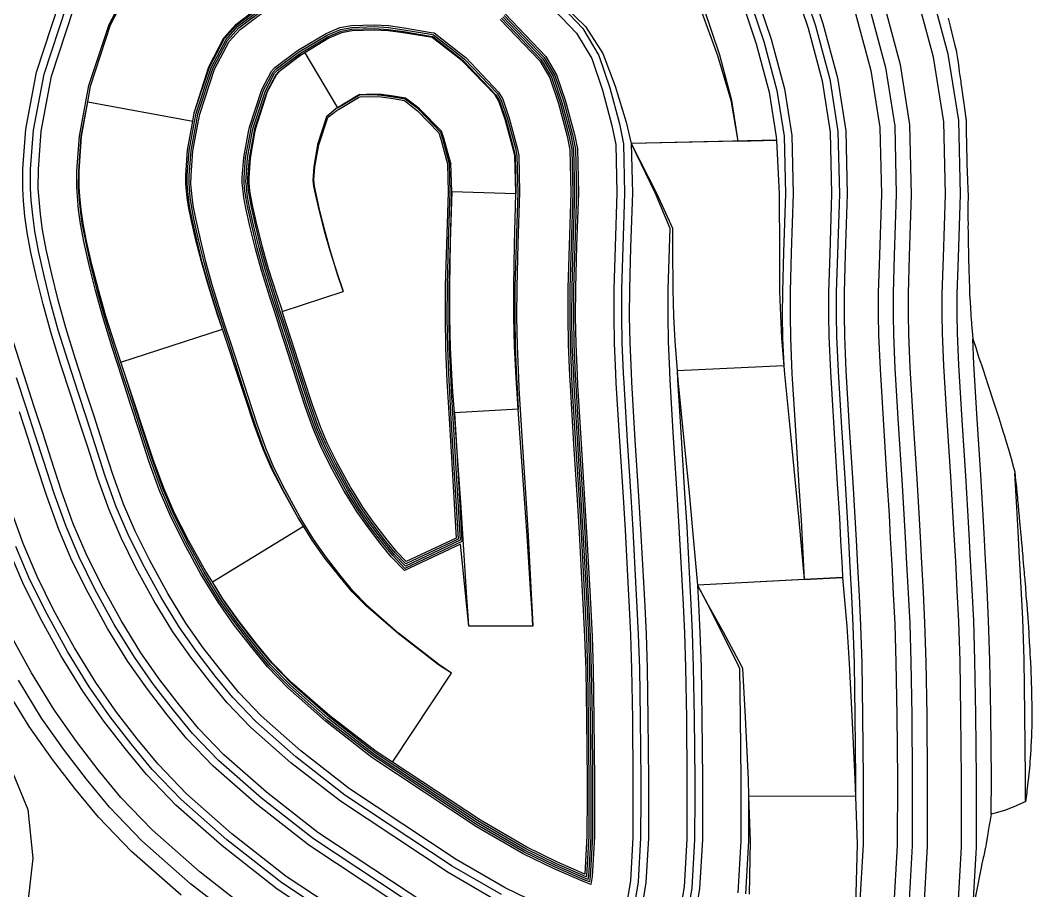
# Model space of a CAD drawing. Extents: x 310187 to 312228, y 6607198 to 6609795.
# Drawn here: x 311576.1 to 311812.9, y 6609290.8 to 6609494.6 of the extents above; entities that cross this region are included whole.
import ezdxf

# ---------------------------------------------------------------- set-up
doc = ezdxf.new("R2010")
doc.units = 0

msp = doc.modelspace()

# ---------------------------------------------------------------- linework, layer by layer
at = {"layer": 'CASTLEHILL', "color": 23}
for points in [[(311757.532, 6609507.378, 405), (311762.289, 6609493.262, 405), (311765.646, 6609480.733, 405), (311767.556, 6609468.544, 405), (311767.897, 6609453.888, 405), (311767.44, 6609439.897, 405), (311767.179, 6609430.885, 405), (311767.161, 6609425.536, 405), (311767.235, 6609420.556, 405), (311767.603, 6609412.372, 405), (311768.395, 6609399.243, 405), (311769.226, 6609386.197, 405), (311769.714, 6609378.185, 405), (311770.01, 6609372.78, 405), (311770.337, 6609366.609, 405), (311770.699, 6609359.782, 405), (311771.042, 6609352.811, 405), (311771.323, 6609344.026, 405), (311771.514, 6609331.729, 405), (311771.653, 6609316.971, 405), (311771.65, 6609312.902, 405), (311746.65, 6609312.922, 405), (311746.641, 6609302.463, 405), (311745.93, 6609290.129, 405)], [(311696.946, 6609504.062, 385), (311707.825, 6609492.668, 385), (311711.566, 6609486.334, 385), (311714.134, 6609478.714, 385), (311716.379, 6609470.336, 385), (311717.331, 6609465.65, 385), (311717.599, 6609454.124, 385), (311717.185, 6609441.447, 385), (311716.902, 6609431.699, 385), (311716.88, 6609425.244, 385), (311716.973, 6609419.054, 385), (311717.291, 6609411.973, 385), (311717.391, 6609409.731, 385), (311718.212, 6609396.131, 385), (311719.044, 6609383.07, 385), (311719.517, 6609375.302, 385), (311720.255, 6609361.564, 385), (311720.485, 6609357.215, 385), (311720.802, 6609350.773, 385), (311721.056, 6609342.833, 385), (311721.238, 6609331.1, 385), (311721.374, 6609316.754, 385), (311721.371, 6609312.943, 385), (311721.363, 6609303.202, 385), (311720.77, 6609292.937, 385), (311719.59, 6609285.831, 385)], [(311745.977, 6609502.088, 395), (311750.184, 6609489.605, 395), (311753.263, 6609478.111, 395), (311754.939, 6609467.413, 395), (311755.253, 6609453.947, 395), (311754.807, 6609440.286, 395), (311754.54, 6609431.09, 395), (311754.521, 6609425.462, 395), (311754.6, 6609420.179, 395), (311754.892, 6609413.66, 395), (311729.918, 6609412.54, 395), (311730.014, 6609410.395, 395), (311730.827, 6609396.913, 395), (311731.659, 6609383.856, 395), (311732.136, 6609376.025, 395), (311732.876, 6609362.237, 395), (311733.108, 6609357.861, 395), (311733.432, 6609351.285, 395), (311733.692, 6609343.133, 395), (311733.877, 6609331.258, 395), (311734.013, 6609316.809, 395), (311734.01, 6609312.933, 395), (311734.002, 6609302.833, 395), (311733.35, 6609291.533, 395), (311731.931, 6609282.989, 395)], [(311799.116, 6609286.225, 425), (311799.963, 6609300.904, 425), (311799.976, 6609317.093, 425), (311799.835, 6609332.083, 425), (311799.638, 6609344.698, 425), (311799.343, 6609353.959, 425), (311798.985, 6609361.229, 425), (311798.62, 6609368.109, 425), (311798.292, 6609374.304, 425), (311797.99, 6609379.82, 425), (311797.494, 6609387.959, 425), (311796.663, 6609400.996, 425), (311795.887, 6609413.86, 425), (311795.549, 6609421.403, 425), (311795.485, 6609425.7, 425), (311795.5, 6609430.427, 425), (311795.75, 6609439.024, 425), (311796.231, 6609453.755, 425), (311795.828, 6609471.077, 425), (311793.394, 6609486.607, 425), (311789.416, 6609501.458, 425)], [(311688.774, 6609289.931, 385), (311677.218, 6609296.608, 385), (311652.108, 6609313.224, 385), (311640.643, 6609322.184, 385), (311631.262, 6609330.444, 385), (311625.891, 6609336.009, 385), (311621.83, 6609340.972, 385), (311617.489, 6609346.579, 385), (311613.369, 6609352.428, 385), (311609.05, 6609359.48, 385), (311604.785, 6609367.241, 385), (311601.339, 6609374.196, 385), (311598.58, 6609380.668, 385), (311595.988, 6609387.869, 385), (311593.607, 6609395.168, 385), (311591.642, 6609401.3, 385), (311589.66, 6609407.408, 385), (311587.281, 6609414.716, 385), (311585.004, 6609422.059, 385), (311583.207, 6609428.551, 385), (311581.685, 6609434.738, 385), (311580.381, 6609440.559, 385), (311579.506, 6609445.196, 385), (311579.005, 6609448.937, 385), (311578.672, 6609452.449, 385), (311578.493, 6609455.153, 385), (311578.52, 6609459.716, 385), (311579.201, 6609468.85, 385), (311581.651, 6609481.955, 385), (311586.909, 6609497.858, 385)], [(311689.364, 6609495.701, 375), (311698.79, 6609485.829, 375), (311701.275, 6609481.623, 375), (311703.353, 6609475.457, 375), (311705.416, 6609467.756, 375), (311706.1, 6609464.389, 375), (311706.337, 6609454.177, 375), (311705.933, 6609441.794, 375), (311705.645, 6609431.881, 375), (311705.623, 6609425.179, 375), (311705.719, 6609418.717, 375), (311706.045, 6609411.469, 375), (311706.149, 6609409.14, 375), (311706.976, 6609395.434, 375), (311707.808, 6609382.369, 375), (311708.278, 6609374.658, 375), (311709.013, 6609360.964, 375), (311709.243, 6609356.641, 375), (311709.554, 6609350.317, 375), (311709.801, 6609342.566, 375), (311709.982, 6609330.959, 375), (311710.116, 6609316.706, 375), (311710.113, 6609312.953, 375), (311710.106, 6609303.531, 375), (311709.566, 6609294.187, 375), (311709.351, 6609292.892, 375), (311708.282, 6609293.272, 375), (311701.304, 6609296.329, 375), (311694.071, 6609299.871, 375), (311683.145, 6609306.184, 375), (311658.69, 6609322.367, 375), (311647.835, 6609330.851, 375), (311639.045, 6609338.591, 375), (311634.311, 6609343.494, 375), (311630.638, 6609347.984, 375), (311626.546, 6609353.269, 375), (311622.781, 6609358.615, 375), (311618.788, 6609365.134, 375), (311614.766, 6609372.453, 375), (311611.568, 6609378.906, 375), (311609.062, 6609384.785, 375), (311606.637, 6609391.522, 375), (311604.318, 6609398.631, 375), (311602.356, 6609404.755, 375), (311600.366, 6609410.888, 375), (311598.009, 6609418.126, 375), (311595.807, 6609425.228, 375), (311594.1, 6609431.397, 375), (311592.645, 6609437.314, 375), (311591.408, 6609442.834, 375), (311590.624, 6609446.988, 375), (311590.192, 6609450.215, 375), (311589.894, 6609453.352, 375), (311589.752, 6609455.492, 375), (311589.775, 6609459.263, 375), (311590.381, 6609467.393, 375), (311591.895, 6609475.494, 375), (311616.47, 6609470.901, 375), (311616.842, 6609472.891, 375), (311620.384, 6609483.606, 375), (311623.927, 6609490.318, 375), (311626.695, 6609493.401, 375), (311633.594, 6609498.551, 375)], [(311689.07, 6609495.376, 370), (311698.439, 6609485.563, 370), (311700.875, 6609481.44, 370), (311702.934, 6609475.33, 370), (311704.99, 6609467.656, 370), (311705.663, 6609464.34, 370), (311705.9, 6609454.179, 370), (311705.496, 6609441.807, 370), (311705.208, 6609431.888, 370), (311705.185, 6609425.176, 370), (311705.282, 6609418.704, 370), (311705.608, 6609411.449, 370), (311705.712, 6609409.117, 370), (311706.539, 6609395.407, 370), (311707.371, 6609382.342, 370), (311707.841, 6609374.633, 370), (311708.576, 6609360.94, 370), (311708.806, 6609356.618, 370), (311709.117, 6609350.299, 370), (311709.364, 6609342.556, 370), (311709.544, 6609330.954, 370), (311709.679, 6609316.704, 370), (311709.676, 6609312.953, 370), (311709.668, 6609303.544, 370), (311709.131, 6609294.236, 370), (311709.005, 6609293.48, 370), (311708.443, 6609293.679, 370), (311701.488, 6609296.726, 370), (311694.277, 6609300.257, 370), (311683.376, 6609306.557, 370), (311658.946, 6609322.722, 370), (311648.114, 6609331.187, 370), (311639.347, 6609338.908, 370), (311634.638, 6609343.785, 370), (311630.981, 6609348.256, 370), (311626.898, 6609353.529, 370), (311623.147, 6609358.855, 370), (311619.167, 6609365.354, 370), (311615.154, 6609372.656, 370), (311611.966, 6609379.089, 370), (311609.47, 6609384.945, 370), (311607.051, 6609391.664, 370), (311604.735, 6609398.766, 370), (311602.773, 6609404.889, 370), (311600.782, 6609411.023, 370), (311599.648, 6609414.506, 370), (311623.42, 6609422.246, 370), (311622.252, 6609425.832, 370), (311620.219, 6609432.389, 370), (311618.714, 6609437.828, 370), (311617.409, 6609443.132, 370), (311616.324, 6609447.976, 370), (311615.746, 6609451.038, 370), (311615.469, 6609453.104, 370), (311615.252, 6609455.394, 370), (311615.195, 6609456.258, 370), (311615.207, 6609458.241, 370), (311615.644, 6609464.101, 370), (311616.9, 6609470.82, 370), (311617.266, 6609472.782, 370), (311620.788, 6609483.434, 370), (311624.289, 6609490.066, 370), (311626.991, 6609493.077, 370), (311633.837, 6609498.187, 370)], [(311688.775, 6609495.051, 365), (311698.088, 6609485.298, 365), (311700.475, 6609481.257, 365), (311702.515, 6609475.204, 365), (311704.564, 6609467.556, 365), (311705.227, 6609464.291, 365), (311705.462, 6609454.181, 365), (311705.058, 6609441.821, 365), (311704.77, 6609431.895, 365), (311704.748, 6609425.174, 365), (311704.845, 6609418.691, 365), (311705.171, 6609411.429, 365), (311705.275, 6609409.094, 365), (311706.103, 6609395.38, 365), (311706.935, 6609382.315, 365), (311707.405, 6609374.608, 365), (311708.14, 6609360.917, 365), (311708.369, 6609356.596, 365), (311708.68, 6609350.281, 365), (311708.926, 6609342.545, 365), (311709.107, 6609330.948, 365), (311709.242, 6609316.702, 365), (311709.238, 6609312.953, 365), (311709.231, 6609303.557, 365), (311708.696, 6609294.284, 365), (311708.66, 6609294.067, 365), (311708.604, 6609294.086, 365), (311701.672, 6609297.123, 365), (311694.483, 6609300.643, 365), (311683.606, 6609306.929, 365), (311659.201, 6609323.078, 365), (311648.394, 6609331.524, 365), (311639.649, 6609339.224, 365), (311634.965, 6609344.076, 365), (311631.323, 6609348.529, 365), (311627.249, 6609353.789, 365), (311623.512, 6609359.096, 365), (311621.07, 6609363.084, 365), (311642.389, 6609376.141, 365), (311641.171, 6609378.129, 365), (311637.707, 6609384.433, 365), (311635.081, 6609389.733, 365), (311633.156, 6609394.248, 365), (311631.115, 6609399.917, 365), (311628.939, 6609406.591, 365), (311626.983, 6609412.695, 365), (311624.974, 6609418.886, 365), (311623.836, 6609422.381, 365), (311622.669, 6609425.964, 365), (311620.639, 6609432.512, 365), (311619.137, 6609437.939, 365), (311617.835, 6609443.233, 365), (311616.752, 6609448.064, 365), (311616.178, 6609451.108, 365), (311615.904, 6609453.154, 365), (311615.688, 6609455.429, 365), (311615.633, 6609456.272, 365), (311615.644, 6609458.223, 365), (311616.078, 6609464.044, 365), (311617.33, 6609470.74, 365), (311617.691, 6609472.673, 365), (311621.192, 6609483.262, 365), (311624.651, 6609489.814, 365), (311627.288, 6609492.752, 365), (311634.081, 6609497.822, 365)], [(311775.047, 6609497.117, 415), (311778.696, 6609483.495, 415), (311780.853, 6609469.735, 415), (311781.223, 6609453.826, 415), (311780.755, 6609439.486, 415), (311780.499, 6609430.67, 415), (311780.482, 6609425.613, 415), (311780.552, 6609420.955, 415), (311780.905, 6609413.072, 415), (311781.69, 6609400.067, 415), (311782.521, 6609387.026, 415), (311783.013, 6609378.954, 415), (311783.311, 6609373.497, 415), (311783.639, 6609367.314, 415), (311784.003, 6609360.463, 415), (311784.353, 6609353.351, 415), (311784.64, 6609344.342, 415), (311784.834, 6609331.895, 415), (311784.974, 6609317.029, 415), (311784.961, 6609301.343, 415), (311784.069, 6609285.873, 415)], [(311670.562, 6609285.856, 395), (311644.717, 6609302.958, 395), (311632.568, 6609312.453, 395), (311622.524, 6609321.297, 395), (311616.436, 6609327.603, 395), (311611.94, 6609333.1, 395), (311607.319, 6609339.067, 395), (311602.802, 6609345.481, 395), (311598.116, 6609353.132, 395), (311593.579, 6609361.388, 395), (311589.853, 6609368.907, 395), (311586.81, 6609376.045, 395), (311584.03, 6609383.768, 395), (311581.58, 6609391.28, 395), (311579.612, 6609397.421, 395), (311577.64, 6609403.501, 395), (311575.234, 6609410.888, 395)], [(311663.906, 6609275.104, 405), (311637.326, 6609292.692, 405), (311624.493, 6609302.722, 405), (311613.787, 6609312.149, 405), (311606.982, 6609319.198, 405), (311602.049, 6609325.227, 405), (311597.15, 6609331.555, 405), (311592.235, 6609338.534, 405), (311587.182, 6609346.784, 405), (311582.372, 6609355.536, 405), (311578.367, 6609363.618, 405), (311575.041, 6609371.422, 405)], [(311629.537, 6609281.873, 415), (311615.982, 6609292.466, 415), (311604.578, 6609302.509, 415), (311597.018, 6609310.34, 415), (311591.626, 6609316.931, 415), (311586.433, 6609323.638, 415), (311581.098, 6609331.212, 415), (311575.659, 6609340.094, 415)]]:
    msp.add_polyline3d(points, dxfattribs=at)
at = {"layer": 'CASTLEHILL', "color": 3}
for points in [[(311759.196, 6609508.139, 410), (311764.032, 6609493.789, 410), (311767.429, 6609481.11, 410), (311769.373, 6609468.707, 410), (311769.718, 6609453.88, 410), (311769.259, 6609439.841, 410), (311768.999, 6609430.856, 410), (311768.981, 6609425.546, 410), (311769.055, 6609420.611, 410), (311769.42, 6609412.468, 410), (311770.211, 6609399.356, 410), (311771.042, 6609386.31, 410), (311771.531, 6609378.29, 410), (311771.827, 6609372.878, 410), (311772.154, 6609366.705, 410), (311772.517, 6609359.875, 410), (311772.861, 6609352.884, 410), (311773.142, 6609344.07, 410), (311773.334, 6609331.752, 410), (311773.473, 6609316.979, 410), (311773.461, 6609301.679, 410), (311772.622, 6609287.15, 410)], [(311689.659, 6609496.026, 380), (311699.141, 6609486.095, 380), (311701.675, 6609481.806, 380), (311703.772, 6609475.583, 380), (311705.842, 6609467.857, 380), (311706.536, 6609464.438, 380), (311706.775, 6609454.175, 380), (311706.37, 6609441.78, 380), (311706.083, 6609431.874, 380), (311706.06, 6609425.181, 380), (311706.157, 6609418.73, 380), (311706.482, 6609411.488, 380), (311706.586, 6609409.163, 380), (311707.412, 6609395.461, 380), (311708.245, 6609382.397, 380), (311708.715, 6609374.683, 380), (311709.45, 6609360.987, 380), (311709.679, 6609356.663, 380), (311709.991, 6609350.334, 380), (311710.238, 6609342.577, 380), (311710.419, 6609330.965, 380), (311710.554, 6609316.708, 380), (311710.551, 6609312.952, 380), (311710.543, 6609303.519, 380), (311710.002, 6609294.138, 380), (311709.697, 6609292.305, 380), (311708.121, 6609292.866, 380), (311701.12, 6609295.932, 380), (311693.865, 6609299.485, 380), (311682.915, 6609305.812, 380), (311658.434, 6609322.012, 380), (311647.555, 6609330.514, 380), (311638.742, 6609338.274, 380), (311633.984, 6609343.204, 380), (311630.296, 6609347.711, 380), (311626.194, 6609353.009, 380), (311622.415, 6609358.374, 380), (311618.41, 6609364.914, 380), (311614.378, 6609372.251, 380), (311611.171, 6609378.723, 380), (311608.655, 6609384.625, 380), (311606.223, 6609391.38, 380), (311603.902, 6609398.497, 380), (311601.94, 6609404.621, 380), (311599.95, 6609410.753, 380), (311597.592, 6609417.994, 380), (311595.387, 6609425.105, 380), (311593.677, 6609431.286, 380), (311592.219, 6609437.213, 380), (311590.979, 6609442.746, 380), (311590.192, 6609446.918, 380), (311589.757, 6609450.166, 380), (311589.458, 6609453.317, 380), (311589.315, 6609455.479, 380), (311589.338, 6609459.281, 380), (311589.946, 6609467.45, 380), (311592.152, 6609479.25, 380), (311596.898, 6609493.604, 380), (311602.898, 6609504.971, 380)], [(311747.641, 6609502.849, 400), (311751.927, 6609490.132, 400), (311755.046, 6609478.489, 400), (311756.756, 6609467.576, 400), (311757.073, 6609453.939, 400), (311756.626, 6609440.23, 400), (311756.36, 6609431.06, 400), (311756.341, 6609425.473, 400), (311756.419, 6609420.233, 400), (311756.797, 6609411.804, 400), (311757.596, 6609398.573, 400), (311758.427, 6609385.524, 400), (311758.912, 6609377.56, 400), (311759.659, 6609363.658, 400), (311734.694, 6609362.334, 400), (311734.926, 6609357.954, 400), (311735.25, 6609351.359, 400), (311735.512, 6609343.176, 400), (311735.697, 6609331.281, 400), (311735.833, 6609316.817, 400), (311735.83, 6609312.931, 400), (311735.822, 6609302.779, 400), (311735.161, 6609291.331, 400), (311733.707, 6609282.58, 400)], [(311687.917, 6609288.324, 390), (311676.259, 6609295.06, 390), (311651.044, 6609311.746, 390), (311639.48, 6609320.783, 390), (311630.004, 6609329.127, 390), (311624.529, 6609334.798, 390), (311620.406, 6609339.839, 390), (311616.024, 6609345.497, 390), (311611.848, 6609351.427, 390), (311607.476, 6609358.566, 390), (311603.172, 6609366.398, 390), (311599.685, 6609373.434, 390), (311596.885, 6609380.002, 390), (311594.266, 6609387.279, 390), (311591.875, 6609394.609, 390), (311589.91, 6609400.742, 390), (311587.93, 6609406.845, 390), (311585.546, 6609414.165, 390), (311583.257, 6609421.546, 390), (311581.446, 6609428.091, 390), (311579.914, 6609434.322, 390), (311578.599, 6609440.191, 390), (311577.709, 6609444.906, 390), (311577.197, 6609448.73, 390), (311576.858, 6609452.303, 390), (311576.673, 6609455.098, 390), (311576.701, 6609459.789, 390), (311577.394, 6609469.086, 390), (311579.884, 6609482.409, 390), (311585.228, 6609498.573, 390)], [(311778.4, 6609498.13, 420), (311782.126, 6609484.221, 420), (311784.348, 6609470.048, 420), (311784.726, 6609453.809, 420), (311784.254, 6609439.378, 420), (311784, 6609430.613, 420), (311783.983, 6609425.633, 420), (311784.052, 6609421.059, 420), (311784.402, 6609413.256, 420), (311785.184, 6609400.284, 420), (311786.015, 6609387.244, 420), (311786.508, 6609379.156, 420), (311786.807, 6609373.685, 420), (311787.135, 6609367.5, 420), (311787.499, 6609360.641, 420), (311787.851, 6609353.492, 420), (311788.14, 6609344.426, 420), (311788.335, 6609331.939, 420), (311788.475, 6609317.044, 420), (311788.462, 6609301.24, 420), (311787.553, 6609285.484, 420)], [(311736.085, 6609497.559, 390), (311739.821, 6609486.474, 390), (311742.662, 6609475.867, 390), (311744.143, 6609466.274, 390), (311719.15, 6609465.692, 390), (311719.419, 6609454.115, 390), (311719.004, 6609441.391, 390), (311718.722, 6609431.669, 390), (311718.7, 6609425.255, 390), (311718.792, 6609419.108, 390), (311719.109, 6609412.055, 390), (311719.208, 6609409.827, 390), (311720.028, 6609396.244, 390), (311720.86, 6609383.183, 390), (311721.334, 6609375.406, 390), (311722.072, 6609361.661, 390), (311722.303, 6609357.308, 390), (311722.621, 6609350.847, 390), (311722.875, 6609342.876, 390), (311723.058, 6609331.123, 390), (311723.194, 6609316.762, 390), (311723.19, 6609312.942, 390), (311723.182, 6609303.149, 390), (311722.582, 6609292.735, 390), (311721.367, 6609285.422, 390)], [(311803.47, 6609308.763, 430), (311803.477, 6609317.108, 430), (311803.336, 6609332.127, 430), (311803.139, 6609344.782, 430), (311802.841, 6609354.1, 430), (311802.482, 6609361.407, 430), (311802.116, 6609368.294, 430), (311801.788, 6609374.492, 430), (311801.485, 6609380.022, 430), (311800.988, 6609388.177, 430), (311800.158, 6609401.213, 430), (311799.384, 6609414.044, 430), (311799.118, 6609419.98, 430)], [(311669.604, 6609284.308, 400), (311643.653, 6609301.48, 400), (311631.405, 6609311.052, 400), (311621.266, 6609319.98, 400), (311615.075, 6609326.393, 400), (311610.516, 6609331.966, 400), (311605.855, 6609337.985, 400), (311601.281, 6609344.48, 400), (311596.542, 6609352.218, 400), (311591.965, 6609360.546, 400), (311588.199, 6609368.146, 400), (311585.116, 6609375.379, 400), (311582.309, 6609383.177, 400), (311579.848, 6609390.72, 400), (311577.88, 6609396.863, 400), (311575.909, 6609402.938, 400)], [(311662.948, 6609273.555, 410), (311636.262, 6609291.214, 410), (311623.33, 6609301.321, 410), (311612.528, 6609310.832, 410), (311605.621, 6609317.988, 410), (311600.625, 6609324.094, 410), (311595.686, 6609330.473, 410), (311590.714, 6609337.534, 410), (311585.608, 6609345.87, 410), (311580.759, 6609354.693, 410), (311576.714, 6609362.857, 410), (311573.346, 6609370.757, 410)], [(311460.814, 6609287.308, 420), (311460.832, 6609297.466, 420), (311462.565, 6609308.362, 420), (311466.583, 6609318.728, 420), (311472.636, 6609327.242, 420), (311480.465, 6609333.12, 420), (311490.683, 6609336.73, 420), (311503.894, 6609338.185, 420), (311519.909, 6609337.757, 420), (311537.567, 6609335.833, 420), (311553.928, 6609332.195, 420), (311566.219, 6609326.715, 420), (311573.858, 6609319.488, 420), (311577.849, 6609309.805, 420), (311579.014, 6609298.438, 420), (311577.87, 6609288.082, 420)], [(311613.746, 6609289.771, 420), (311602.158, 6609299.975, 420), (311594.4, 6609308.012, 420), (311588.887, 6609314.75, 420), (311583.616, 6609321.557, 420), (311578.171, 6609329.288, 420), (311572.63, 6609338.336, 420)]]:
    msp.add_polyline3d(points, dxfattribs=at)
at = {"layer": 'CASTLEHILL', "color": 4}
for points in [[(311755.869, 6609506.616, 400), (311760.546, 6609492.736, 400), (311763.863, 6609480.355, 400), (311765.74, 6609468.381, 400), (311766.077, 6609453.897, 400), (311765.621, 6609439.953, 400), (311765.359, 6609430.915, 400), (311765.341, 6609425.525, 400), (311765.416, 6609420.502, 400), (311765.785, 6609412.277, 400), (311766.578, 6609399.13, 400), (311767.409, 6609386.084, 400), (311767.897, 6609378.08, 400), (311768.193, 6609372.682, 400), (311768.52, 6609366.512, 400), (311768.646, 6609364.134, 400), (311734.694, 6609362.334, 400), (311736.905, 6609358.055, 400), (311740.242, 6609351.561, 400), (311744.257, 6609343.384, 400), (311744.518, 6609342.829, 400), (311744.696, 6609331.393, 400), (311744.833, 6609316.855, 400), (311744.83, 6609312.924, 400), (311744.822, 6609302.516, 400), (311744.119, 6609290.331, 400)], [(311695.72, 6609502.711, 380), (311706.364, 6609491.562, 380), (311709.903, 6609485.573, 380), (311712.391, 6609478.187, 380), (311714.607, 6609469.919, 380), (311715.515, 6609465.446, 380), (311715.778, 6609454.133, 380), (311715.366, 6609441.503, 380), (311715.082, 6609431.728, 380), (311715.06, 6609425.234, 380), (311715.154, 6609418.999, 380), (311715.472, 6609411.892, 380), (311715.574, 6609409.636, 380), (311716.395, 6609396.018, 380), (311717.227, 6609382.956, 380), (311717.7, 6609375.198, 380), (311718.437, 6609361.467, 380), (311718.668, 6609357.122, 380), (311718.984, 6609350.699, 380), (311719.236, 6609342.79, 380), (311719.418, 6609331.077, 380), (311719.554, 6609316.746, 380), (311719.551, 6609312.945, 380), (311719.543, 6609303.255, 380), (311718.959, 6609293.139, 380), (311717.813, 6609286.24, 380)], [(311744.313, 6609501.326, 390), (311748.441, 6609489.078, 390), (311751.48, 6609477.734, 390), (311753.123, 6609467.25, 390), (311753.141, 6609466.483, 390), (311719.15, 6609465.692, 390), (311724.746, 6609454.091, 390), (311728.156, 6609445.909, 390), (311728, 6609441.113, 390), (311727.721, 6609431.524, 390), (311727.7, 6609425.307, 390), (311727.789, 6609419.377, 390), (311728.099, 6609412.458, 390), (311728.196, 6609410.3, 390), (311729.011, 6609396.801, 390), (311729.842, 6609383.743, 390), (311730.319, 6609375.921, 390), (311731.059, 6609362.14, 390), (311731.291, 6609357.768, 390), (311731.614, 6609351.211, 390), (311731.873, 6609343.09, 390), (311732.057, 6609331.235, 390), (311732.194, 6609316.801, 390), (311732.19, 6609312.934, 390), (311732.182, 6609302.886, 390), (311731.539, 6609291.735, 390), (311730.154, 6609283.398, 390)], [(311795.515, 6609284.596, 420), (311796.462, 6609301.007, 420), (311796.475, 6609317.078, 420), (311796.334, 6609332.039, 420), (311796.138, 6609344.615, 420), (311795.845, 6609353.817, 420), (311795.489, 6609361.05, 420), (311795.124, 6609367.923, 420), (311794.796, 6609374.115, 420), (311794.495, 6609379.618, 420), (311793.999, 6609387.741, 420), (311793.169, 6609400.779, 420), (311792.391, 6609413.676, 420), (311792.049, 6609421.298, 420), (311791.984, 6609425.68, 420), (311792, 6609430.484, 420), (311792.251, 6609439.132, 420), (311792.729, 6609453.772, 420), (311792.333, 6609470.764, 420), (311789.964, 6609485.881, 420), (311786.062, 6609500.445, 420)], [(311697.333, 6609287.765, 380), (311689.63, 6609291.537, 380), (311678.176, 6609298.156, 380), (311653.172, 6609314.702, 380), (311641.805, 6609323.585, 380), (311632.52, 6609331.761, 380), (311627.252, 6609337.219, 380), (311623.254, 6609342.106, 380), (311618.953, 6609347.66, 380), (311614.891, 6609353.428, 380), (311610.624, 6609360.394, 380), (311606.399, 6609368.083, 380), (311602.993, 6609374.957, 380), (311600.274, 6609381.333, 380), (311597.709, 6609388.459, 380), (311595.338, 6609395.728, 380), (311593.374, 6609401.859, 380), (311591.391, 6609407.971, 380), (311589.015, 6609415.268, 380), (311586.75, 6609422.571, 380), (311584.968, 6609429.011, 380), (311583.457, 6609435.155, 380), (311582.164, 6609440.927, 380), (311581.303, 6609445.486, 380), (311580.813, 6609449.144, 380), (311580.486, 6609452.595, 380), (311580.313, 6609455.208, 380), (311580.34, 6609459.642, 380), (311581.008, 6609468.615, 380), (311583.417, 6609481.5, 380), (311588.589, 6609497.142, 380)], [(311688.48, 6609494.727, 360), (311697.737, 6609485.032, 360), (311700.075, 6609481.074, 360), (311702.096, 6609475.077, 360), (311704.138, 6609467.456, 360), (311704.79, 6609464.242, 360), (311705.024, 6609454.183, 360), (311704.621, 6609441.834, 360), (311704.333, 6609431.902, 360), (311704.31, 6609425.171, 360), (311704.407, 6609418.678, 360), (311704.734, 6609411.41, 360), (311704.838, 6609409.071, 360), (311705.666, 6609395.353, 360), (311706.498, 6609382.288, 360), (311706.968, 6609374.583, 360), (311707.703, 6609360.894, 360), (311707.932, 6609356.574, 360), (311708.242, 6609350.263, 360), (311708.489, 6609342.535, 360), (311708.669, 6609330.943, 360), (311708.804, 6609316.7, 360), (311708.801, 6609312.954, 360), (311708.793, 6609303.57, 360), (311708.282, 6609294.705, 360), (311701.856, 6609297.52, 360), (311694.689, 6609301.03, 360), (311683.836, 6609307.301, 360), (311663.291, 6609320.896, 360), (311677.087, 6609341.745, 360), (311674.075, 6609343.738, 360), (311664.645, 6609351.108, 360), (311657.234, 6609357.633, 360), (311653.992, 6609360.992, 360), (311651.227, 6609364.372, 360), (311647.715, 6609368.907, 360), (311644.779, 6609373.076, 360), (311642.762, 6609376.37, 360), (311641.55, 6609378.349, 360), (311638.095, 6609384.636, 360), (311635.478, 6609389.916, 360), (311633.563, 6609394.408, 360), (311631.529, 6609400.059, 360), (311629.355, 6609406.725, 360), (311627.399, 6609412.83, 360), (311625.39, 6609419.021, 360), (311624.252, 6609422.516, 360), (311623.086, 6609426.097, 360), (311621.059, 6609432.635, 360), (311619.56, 6609438.05, 360), (311618.261, 6609443.333, 360), (311617.181, 6609448.152, 360), (311616.61, 6609451.177, 360), (311616.339, 6609453.203, 360), (311616.124, 6609455.464, 360), (311616.07, 6609456.285, 360), (311616.082, 6609458.206, 360), (311616.512, 6609463.988, 360), (311617.76, 6609470.659, 360), (311618.116, 6609472.563, 360), (311621.596, 6609483.09, 360), (311625.012, 6609489.562, 360), (311627.584, 6609492.428, 360), (311634.324, 6609497.458, 360)], [(311771.694, 6609496.104, 410), (311775.266, 6609482.769, 410), (311777.358, 6609469.422, 410), (311777.721, 6609453.842, 410), (311777.256, 6609439.594, 410), (311776.998, 6609430.726, 410), (311776.981, 6609425.593, 410), (311777.052, 6609420.85, 410), (311777.409, 6609412.888, 410), (311778.196, 6609399.851, 410), (311779.026, 6609386.808, 410), (311779.518, 6609378.752, 410), (311779.815, 6609373.308, 410), (311780.143, 6609367.129, 410), (311780.506, 6609360.284, 410), (311780.854, 6609353.209, 410), (311781.14, 6609344.259, 410), (311781.333, 6609331.852, 410), (311781.473, 6609317.013, 410), (311781.46, 6609301.445, 410), (311780.584, 6609286.262, 410)], [(311671.52, 6609287.404, 390), (311645.781, 6609304.436, 390), (311633.73, 6609313.854, 390), (311623.783, 6609322.614, 390), (311617.798, 6609328.814, 390), (311613.364, 6609334.233, 390), (311608.784, 6609340.148, 390), (311604.324, 6609346.481, 390), (311599.69, 6609354.046, 390), (311595.192, 6609362.231, 390), (311591.507, 6609369.669, 390), (311588.505, 6609376.71, 390), (311585.752, 6609384.358, 390), (311583.312, 6609391.84, 390), (311581.344, 6609397.98, 390), (311579.37, 6609404.063, 390), (311576.969, 6609411.439, 390), (311574.62, 6609419.013, 390)], [(311811.473, 6609311.73, 430), (311811.478, 6609317.143, 430), (311811.335, 6609332.227, 430), (311811.137, 6609344.971, 430), (311810.835, 6609354.425, 430), (311810.471, 6609361.816, 430), (311810.105, 6609368.718, 430), (311809.776, 6609374.923, 430), (311809.472, 6609380.484, 430), (311808.979, 6609388.574, 430)], [(311664.864, 6609276.652, 400), (311638.39, 6609294.17, 400), (311625.655, 6609304.123, 400), (311615.045, 6609313.466, 400), (311608.343, 6609320.408, 400), (311603.473, 6609326.361, 400), (311598.614, 6609332.636, 400), (311593.757, 6609339.534, 400), (311588.756, 6609347.698, 400), (311583.986, 6609356.379, 400), (311580.021, 6609364.38, 400), (311576.735, 6609372.088, 400), (311573.794, 6609380.257, 400)], [(311631.585, 6609284.717, 410), (311618.219, 6609295.162, 410), (311606.998, 6609305.043, 410), (311599.637, 6609312.668, 410), (311594.366, 6609319.111, 410), (311589.25, 6609325.719, 410), (311584.025, 6609333.137, 410), (311578.687, 6609341.852, 410), (311573.666, 6609350.989, 410)]]:
    msp.add_polyline3d(points, dxfattribs=at)
at = {"layer": 'CASTLEHILL', "color": 2}
for points in [[(311663.291, 6609320.896, 360), (311659.435, 6609323.402, 360.432), (311648.582, 6609331.751, 361.63), (311639.793, 6609339.375, 362.618), (311635.091, 6609344.188, 363.087), (311631.424, 6609348.609, 363.526), (311627.313, 6609353.836, 364.1), (311623.541, 6609359.114, 364.612), (311621.07, 6609363.084, 365), (311619.527, 6609365.563, 365.239), (311615.467, 6609372.819, 365.958), (311612.24, 6609379.215, 366.55), (311609.711, 6609385.039, 367.042), (311607.246, 6609391.73, 367.645), (311604.872, 6609398.81, 368.348), (311602.857, 6609404.916, 368.989), (311600.813, 6609411.033, 369.634), (311599.648, 6609414.506, 370), (311598.394, 6609418.249, 370.386), (311596.137, 6609425.325, 371.073), (311594.385, 6609431.471, 371.638), (311592.885, 6609437.37, 372.184), (311591.606, 6609442.875, 372.681), (311590.797, 6609447.016, 372.994), (311590.348, 6609450.233, 373.204), (311590.031, 6609453.363, 373.435), (311589.882, 6609455.496, 373.523), (311589.887, 6609459.259, 373.723), (311590.44, 6609467.385, 374.314), (311591.895, 6609475.494, 375), (311592.554, 6609479.147, 375.276), (311597.189, 6609493.481, 376.405), (311603.103, 6609504.828, 377.168)], [(311697.055, 6609504.183, 385.447), (311708.419, 6609493.117, 387.033), (311712.494, 6609486.759, 387.788), (311715.392, 6609479.094, 388.607), (311717.98, 6609470.673, 389.488), (311719.15, 6609465.692, 390), (311725.131, 6609453.964, 391.033), (311728.83, 6609445.919, 391.848), (311728.848, 6609441.087, 392.331), (311728.905, 6609431.505, 393.253), (311729.09, 6609425.315, 393.817), (311729.371, 6609419.424, 394.347), (311729.918, 6609412.54, 395), (311730.085, 6609410.399, 395.196), (311731.381, 6609396.948, 396.524), (311732.688, 6609383.92, 397.832), (311733.451, 6609376.101, 398.618), (311734.694, 6609362.334, 400), (311737.085, 6609357.808, 400.442), (311740.66, 6609351.433, 401.113), (311744.978, 6609343.392, 401.948), (311745.246, 6609342.873, 402.002), (311745.842, 6609331.408, 403.15), (311746.51, 6609316.863, 404.606), (311746.65, 6609312.922, 405), (311747.026, 6609302.452, 406.057), (311746.762, 6609290.036, 407.299)], [(311677.087, 6609341.745, 360), (311674.053, 6609343.707, 360.432), (311664.554, 6609350.998, 361.63), (311657.076, 6609357.467, 362.618), (311653.79, 6609360.812, 363.087), (311650.986, 6609364.18, 363.526), (311647.426, 6609368.694, 364.1), (311644.442, 6609372.855, 364.612), (311642.389, 6609376.141, 365), (311641.153, 6609378.119, 365.239), (311637.633, 6609384.395, 365.958), (311634.958, 6609389.676, 366.55), (311632.99, 6609394.182, 367.042), (311630.896, 6609399.842, 367.645), (311628.66, 6609406.501, 368.348), (311626.65, 6609412.588, 368.989), (311624.588, 6609418.761, 369.634), (311623.42, 6609422.246, 370), (311622.22, 6609425.821, 370.386), (311620.129, 6609432.363, 371.073), (311618.575, 6609437.792, 371.638), (311617.223, 6609443.089, 372.184), (311616.094, 6609447.928, 372.681), (311615.487, 6609450.996, 372.994), (311615.191, 6609453.072, 373.204), (311614.953, 6609455.37, 373.435), (311614.887, 6609456.249, 373.523), (311614.881, 6609458.254, 373.723), (311615.269, 6609464.15, 374.314), (311616.47, 6609470.901, 375), (311616.818, 6609472.897, 375.276), (311620.271, 6609483.654, 376.405), (311623.771, 6609490.427, 377.168), (311626.541, 6609493.569, 377.587), (311633.426, 6609498.802, 378.452)], [(311735.349, 6609497.222, 387.788), (311739.336, 6609486.328, 388.607), (311742.48, 6609475.829, 389.488), (311744.143, 6609466.274, 390), (311753.141, 6609466.483, 390), (311753.808, 6609453.954, 391.033), (311753.836, 6609440.316, 392.331), (311753.904, 6609431.1, 393.253), (311754.09, 6609425.46, 393.817), (311754.362, 6609420.172, 394.347), (311754.892, 6609413.66, 395), (311755.051, 6609411.712, 395.196), (311756.333, 6609398.495, 396.524), (311757.639, 6609385.475, 397.832), (311758.41, 6609377.531, 398.618), (311759.659, 6609363.658, 400), (311768.646, 6609364.134, 400), (311769.042, 6609359.698, 400.442), (311769.628, 6609352.753, 401.113), (311770.212, 6609344, 401.948), (311770.84, 6609331.72, 403.15), (311771.51, 6609316.97, 404.606), (311771.65, 6609312.902, 405), (311772.025, 6609301.721, 406.057), (311771.644, 6609287.259, 407.299)], [(311696.107, 6609352.715, 360), (311695.926, 6609355.96, 359.753), (311695.661, 6609360.251, 359.326), (311694.81, 6609373.886, 357.966), (311694.278, 6609381.526, 357.208), (311693.331, 6609394.588, 355.898), (311692.712, 6609403.549, 355), (311692.375, 6609408.416, 354.512), (311692.245, 6609410.849, 354.268), (311691.845, 6609418.302, 353.522), (311691.684, 6609425.098, 352.842), (311691.646, 6609432.108, 352.141), (311691.851, 6609442.228, 351.129), (311692.133, 6609453.896, 350), (311692.144, 6609454.243, 349.996), (311691.886, 6609462.792, 349.313), (311691.54, 6609464.492, 349.307), (311689.655, 6609471.319, 348.692), (311688.18, 6609475.628, 348.441), (311687.283, 6609477.119, 348.286), (311679.66, 6609485, 347.47), (311678.072, 6609486.234, 347.377), (311672.561, 6609490.516, 347.061), (311672.139, 6609490.583, 347.019), (311665.773, 6609491.588, 346.389), (311662.21, 6609492.083, 346.107), (311658.938, 6609492.271, 345.913), (311653.805, 6609492.067, 345.58), (311651.312, 6609491.616, 345.557), (311648.312, 6609490.338, 345.501), (311642.711, 6609486.957, 345), (311641.727, 6609486.372, 344.982), (311636.634, 6609482.522, 344.554), (311636.056, 6609481.867, 344.466), (311633.942, 6609477.834, 344.321), (311631.152, 6609469.206, 343.64), (311630.962, 6609468.191, 343.638), (311629.897, 6609462.243, 343.117), (311629.584, 6609457.663, 342.792), (311629.579, 6609456.692, 342.784), (311629.59, 6609456.549, 342.769), (311629.773, 6609454.739, 342.638), (311629.968, 6609453.33, 342.565), (311630.445, 6609450.889, 342.381), (311631.479, 6609446.439, 341.965), (311632.738, 6609441.493, 341.492), (311634.169, 6609436.481, 341.016), (311636.157, 6609430.251, 340.395), (311637.323, 6609426.772, 340.039), (311637.446, 6609426.404, 340)], [(311681.107, 6609352.73, 360), (311680.946, 6609355.194, 359.753), (311680.682, 6609359.452, 359.326), (311679.834, 6609373.027, 357.966), (311679.307, 6609380.593, 357.208), (311678.36, 6609393.66, 355.898), (311677.739, 6609402.645, 355), (311677.395, 6609407.628, 354.512), (311677.26, 6609410.177, 354.268), (311676.85, 6609417.854, 353.522), (311676.683, 6609425.011, 352.842), (311676.647, 6609432.35, 352.141), (311676.858, 6609442.691, 351.129), (311677.141, 6609454.386, 350), (311677.138, 6609454.314, 349.993), (311676.921, 6609461.112, 349.313), (311676.932, 6609461.055, 349.307), (311675.289, 6609466.978, 348.692), (311674.705, 6609468.562, 348.208), (311669.558, 6609473.859, 347.47), (311668.821, 6609474.426, 347.377), (311666.322, 6609476.349, 347.061), (311663.457, 6609476.767, 346.389), (311660.655, 6609477.151, 346.107), (311658.722, 6609477.255, 345.913), (311655.399, 6609477.113, 345.58), (311655.625, 6609477.152, 345.557), (311655.104, 6609476.926, 345.501), (311650.377, 6609474.064, 345), (311650.071, 6609473.878, 344.964), (311647.791, 6609471.937, 344.321), (311645.711, 6609465.457, 343.64), (311645.707, 6609465.435, 343.638), (311644.794, 6609460.302, 343.117), (311644.581, 6609457.06, 342.792), (311644.679, 6609456.442, 342.638), (311644.782, 6609455.719, 342.565), (311645.137, 6609453.921, 342.381), (311646.082, 6609449.87, 341.965), (311647.253, 6609445.285, 341.492), (311648.564, 6609440.704, 341.016), (311650.453, 6609434.795, 340.395), (311651.586, 6609431.416, 340.019), (311651.709, 6609431.048, 340)]]:
    msp.add_polyline3d(points, dxfattribs=at)
at = {"layer": 'CASTLEHILL', "color": 3}
msp.add_polyline3d([(311679.147, 6609371.905, 360), (311666.081, 6609365.747, 360), (311662.968, 6609368.972, 360), (311660.617, 6609371.846, 360), (311657.37, 6609376.039, 360), (311654.811, 6609379.672, 360), (311652.995, 6609382.637, 360), (311651.93, 6609384.375, 360), (311648.734, 6609390.192, 360), (311646.383, 6609394.937, 360), (311644.737, 6609398.796, 360), (311642.881, 6609403.953, 360), (311640.773, 6609410.417, 360), (311638.82, 6609416.512, 360), (311636.802, 6609422.731, 360), (311635.662, 6609426.232, 360), (311634.523, 6609429.731, 360), (311632.575, 6609436.014, 360), (311631.172, 6609441.084, 360), (311629.943, 6609446.078, 360), (311628.935, 6609450.578, 360), (311628.461, 6609453.088, 360), (311628.263, 6609454.566, 360), (311628.087, 6609456.428, 360), (311628.072, 6609456.646, 360), (311628.079, 6609457.723, 360), (311628.43, 6609462.434, 360), (311629.555, 6609468.454, 360), (311629.763, 6609469.564, 360), (311632.675, 6609478.373, 360), (311634.933, 6609482.649, 360), (311635.718, 6609483.524, 360), (311640.998, 6609487.465, 360), (311647.737, 6609491.472, 360), (311650.948, 6609492.834, 360), (311653.671, 6609493.325, 360), (311658.955, 6609493.505, 360), (311662.336, 6609493.293, 360), (311665.957, 6609492.764, 360), (311672.326, 6609491.703, 360), (311673.032, 6609491.585, 360), (311678.753, 6609487.103, 360), (311680.399, 6609485.814, 360), (311688.106, 6609477.742, 360), (311689.104, 6609476.051, 360), (311690.603, 6609471.605, 360), (311692.451, 6609464.706, 360), (311692.818, 6609462.897, 360), (311693.02, 6609454.239, 360), (311692.627, 6609442.204, 360), (311692.333, 6609432.096, 360), (311692.31, 6609425.102, 360), (311692.411, 6609418.319, 360), (311692.746, 6609410.872, 360), (311692.855, 6609408.441, 360), (311693.689, 6609394.61, 360), (311694.521, 6609381.541, 360), (311694.988, 6609373.896, 360), (311695.72, 6609360.254, 360), (311695.948, 6609355.961, 360), (311696.107, 6609352.715, 360), (311681.107, 6609352.73, 360)], close=True, dxfattribs=at)
at = {"layer": 'CASTLEHILL', "color": 23}
for points in [[(311679.52, 6609372.565, 355), (311666.178, 6609366.276, 355), (311663.295, 6609369.262, 355), (311660.959, 6609372.118, 355), (311657.722, 6609376.299, 355), (311655.177, 6609379.912, 355), (311653.368, 6609382.866, 355), (311652.309, 6609384.595, 355), (311649.122, 6609390.395, 355), (311646.78, 6609395.12, 355), (311645.145, 6609398.956, 355), (311643.295, 6609404.095, 355), (311641.189, 6609410.551, 355), (311639.236, 6609416.646, 355), (311637.218, 6609422.866, 355), (311636.078, 6609426.367, 355), (311634.94, 6609429.864, 355), (311632.995, 6609436.137, 355), (311631.595, 6609441.194, 355), (311630.369, 6609446.178, 355), (311629.364, 6609450.666, 355), (311628.893, 6609453.157, 355), (311628.698, 6609454.616, 355), (311628.523, 6609456.463, 355), (311628.51, 6609456.659, 355), (311628.516, 6609457.706, 355), (311628.864, 6609462.378, 355), (311629.985, 6609468.374, 355), (311630.187, 6609469.454, 355), (311633.079, 6609478.201, 355), (311635.294, 6609482.397, 355), (311636.014, 6609483.2, 355), (311641.241, 6609487.101, 355), (311647.935, 6609491.081, 355), (311651.074, 6609492.413, 355), (311653.718, 6609492.889, 355), (311658.949, 6609493.067, 355), (311662.291, 6609492.857, 355), (311665.889, 6609492.332, 355), (311672.254, 6609491.272, 355), (311672.85, 6609491.172, 355), (311678.483, 6609486.759, 355), (311680.104, 6609485.489, 355), (311687.755, 6609477.476, 355), (311688.704, 6609475.868, 355), (311690.184, 6609471.478, 355), (311692.025, 6609464.606, 355), (311692.382, 6609462.848, 355), (311692.582, 6609454.241, 355), (311692.19, 6609442.218, 355), (311691.896, 6609432.103, 355), (311691.873, 6609425.099, 355), (311691.974, 6609418.306, 355), (311692.309, 6609410.852, 355), (311692.418, 6609408.418, 355), (311692.712, 6609403.549, 355), (311677.739, 6609402.645, 355), (311678.281, 6609393.655, 355)], [(311679.066, 6609372.834, 350), (311666.275, 6609366.806, 350), (311663.622, 6609369.553, 350), (311661.301, 6609372.391, 350), (311658.074, 6609376.559, 350), (311655.543, 6609380.152, 350), (311653.741, 6609383.094, 350), (311652.687, 6609384.815, 350), (311649.51, 6609390.597, 350), (311647.178, 6609395.303, 350), (311645.552, 6609399.116, 350), (311643.709, 6609404.236, 350), (311641.606, 6609410.686, 350), (311639.653, 6609416.781, 350), (311637.634, 6609423.001, 350), (311636.494, 6609426.502, 350), (311635.357, 6609429.996, 350), (311633.414, 6609436.26, 350), (311632.018, 6609441.305, 350), (311630.795, 6609446.278, 350), (311629.792, 6609450.755, 350), (311629.325, 6609453.227, 350), (311629.133, 6609454.666, 350), (311628.959, 6609456.498, 350), (311628.947, 6609456.673, 350), (311628.954, 6609457.688, 350), (311629.299, 6609462.321, 350), (311630.415, 6609468.293, 350), (311630.612, 6609469.345, 350), (311633.483, 6609478.029, 350), (311635.656, 6609482.146, 350), (311636.311, 6609482.875, 350), (311641.484, 6609486.737, 350), (311648.133, 6609490.69, 350), (311651.2, 6609491.991, 350), (311653.764, 6609492.453, 350), (311658.943, 6609492.629, 350), (311662.245, 6609492.422, 350), (311665.822, 6609491.9, 350), (311672.182, 6609490.84, 350), (311672.668, 6609490.759, 350), (311678.214, 6609486.414, 350), (311679.809, 6609485.164, 350), (311687.404, 6609477.21, 350), (311688.305, 6609475.685, 350), (311689.765, 6609471.352, 350), (311691.599, 6609464.506, 350), (311691.946, 6609462.799, 350), (311692.144, 6609454.243, 349.996), (311692.133, 6609453.896, 350), (311677.141, 6609454.386, 350), (311676.759, 6609442.694, 350), (311676.459, 6609432.353, 350), (311676.435, 6609425.01, 350), (311676.542, 6609417.845, 350), (311676.887, 6609410.16, 350), (311677.001, 6609407.607, 350), (311677.302, 6609402.619, 350), (311677.844, 6609393.629, 350)], [(311678.612, 6609373.104, 345), (311666.372, 6609367.335, 345), (311663.95, 6609369.844, 345), (311661.643, 6609372.663, 345), (311658.426, 6609376.819, 345), (311655.909, 6609380.393, 345), (311654.114, 6609383.323, 345), (311653.066, 6609385.035, 345), (311649.897, 6609390.8, 345), (311647.575, 6609395.486, 345), (311645.959, 6609399.276, 345), (311644.123, 6609404.378, 345), (311642.022, 6609410.82, 345), (311640.069, 6609416.915, 345), (311638.05, 6609423.136, 345), (311636.91, 6609426.638, 345), (311635.774, 6609430.129, 345), (311633.834, 6609436.383, 345), (311632.441, 6609441.415, 345), (311631.221, 6609446.378, 345), (311630.22, 6609450.843, 345), (311629.757, 6609453.297, 345), (311629.567, 6609454.715, 345), (311629.395, 6609456.533, 345), (311629.385, 6609456.686, 345), (311629.391, 6609457.671, 345), (311629.733, 6609462.265, 345), (311630.845, 6609468.213, 345), (311631.036, 6609469.236, 345), (311633.887, 6609477.857, 345), (311636.018, 6609481.894, 345), (311636.607, 6609482.551, 345), (311641.727, 6609486.372, 344.982), (311642.711, 6609486.957, 345), (311650.377, 6609474.064, 345), (311655.124, 6609476.886, 345), (311655.551, 6609477.067, 345), (311658.721, 6609477.175, 345), (311660.645, 6609477.054, 345), (311663.438, 6609476.647, 345), (311666.247, 6609476.179, 345), (311668.693, 6609474.262, 345), (311669.413, 6609473.699, 345), (311674.468, 6609468.404, 345), (311674.98, 6609466.885, 345), (311676.545, 6609461.043, 345), (311676.701, 6609454.316, 345), (311676.704, 6609454.4, 345), (311676.322, 6609442.707, 345), (311676.022, 6609432.36, 345), (311675.997, 6609425.007, 345), (311676.105, 6609417.832, 345), (311676.45, 6609410.141, 345), (311676.564, 6609407.584, 345), (311676.865, 6609402.593, 345), (311677.408, 6609393.603, 345)]]:
    msp.add_polyline3d(points, close=True, dxfattribs=at)
at = {"layer": 'CASTLEHILL', "color": 7}
msp.add_polyline3d([(311793.351, 6609495.075, 428.07), (311793.804, 6609493.195, 428), (311794.133, 6609491.879, 427.968), (311794.218, 6609491.529, 427.956), (311794.935, 6609488.662, 427.885), (311795.213, 6609487.525, 427.848), (311795.339, 6609487.019, 427.836), (311795.547, 6609485.57, 427.808), (311795.753, 6609484.157, 427.787), (311795.975, 6609482.521, 427.738), (311796.116, 6609481.57, 427.726), (311796.302, 6609480.325, 427.713), (311796.366, 6609479.851, 427.699), (311796.567, 6609478.36, 427.653), (311796.666, 6609477.7, 427.647), (311797.025, 6609475.023, 427.562), (311797.081, 6609474.652, 427.558), (311797.116, 6609474.418, 427.556), (311797.326, 6609472.822, 427.5), (311797.509, 6609471.523, 427.47), (311797.551, 6609471.231, 427.465), (311797.572, 6609469.764, 427.446), (311797.573, 6609469.292, 427.433), (311797.598, 6609467.914, 427.422), (311797.638, 6609466.1, 427.418), (311797.669, 6609464.769, 427.419), (311797.673, 6609464.172, 427.404), (311797.707, 6609462.824, 427.409), (311797.71, 6609462.719, 427.41), (311797.757, 6609461.159, 427.426), (311797.76, 6609460.732, 427.415), (311797.808, 6609459.218, 427.433), (311797.89, 6609456.938, 427.475), (311797.892, 6609456.787, 427.473), (311797.946, 6609455.295, 427.5), (311797.969, 6609454.731, 427.513), (311797.971, 6609454.67, 427.516), (311798.015, 6609453.747, 427.547), (311798.011, 6609452.551, 427.597), (311798.008, 6609452.079, 427.615), (311797.994, 6609450.428, 427.671), (311797.995, 6609449.928, 427.696), (311797.997, 6609449.242, 427.732), (311797.996, 6609448.113, 427.783), (311798.011, 6609446.858, 427.863), (311798.009, 6609446.232, 427.889), (311798.023, 6609444.943, 427.969), (311798.027, 6609444.599, 427.991), (311798.027, 6609444.565, 427.992), (311798.029, 6609444.459, 428), (311798.066, 6609442.44, 428.147), (311798.08, 6609441.825, 428.196), (311798.096, 6609440.581, 428.276), (311798.119, 6609439.529, 428.358), (311798.127, 6609439.032, 428.393), (311798.129, 6609438.951, 428.4), (311798.165, 6609437.756, 428.5), (311798.177, 6609437.369, 428.533), (311798.18, 6609437.261, 428.543), (311798.217, 6609435.828, 428.654), (311798.229, 6609435.44, 428.687), (311798.25, 6609434.663, 428.75), (311798.27, 6609434.067, 428.803), (311798.285, 6609433.532, 428.846), (311798.333, 6609432.149, 428.972), (311798.335, 6609432.077, 428.979), (311798.337, 6609432.007, 428.984), (311798.343, 6609431.828, 429), (311798.389, 6609430.38, 429.126), (311798.398, 6609430.224, 429.139), (311798.427, 6609429.703, 429.183), (311798.432, 6609429.614, 429.191), (311798.487, 6609428.605, 429.275), (311798.566, 6609427.274, 429.393), (311798.586, 6609426.896, 429.424), (311798.637, 6609426.013, 429.5), (311798.654, 6609425.718, 429.525), (311798.681, 6609425.337, 429.556), (311798.697, 6609425.129, 429.573), (311798.72, 6609424.851, 429.596), (311798.832, 6609423.468, 429.709), (311798.917, 6609422.456, 429.797), (311798.973, 6609421.751, 429.854), (311799.116, 6609420.024, 429.999), (311799.116, 6609420.022, 429.999), (311799.117, 6609420.015, 430), (311799.127, 6609419.983, 430), (311799.131, 6609419.972, 430), (311799.817, 6609417.93, 430), (311800.504, 6609415.819, 430), (311801.017, 6609414.275, 430), (311801.064, 6609414.132, 430), (311801.526, 6609412.725, 430), (311802.102, 6609411.029, 430), (311802.667, 6609409.319, 430), (311803.385, 6609407.172, 430), (311803.392, 6609407.152, 430), (311804.083, 6609405.01, 430), (311804.768, 6609402.903, 430), (311805.203, 6609401.526, 430), (311805.446, 6609400.755, 430), (311805.954, 6609399.148, 430), (311806.263, 6609398.155, 430), (311806.46, 6609397.524, 430), (311806.981, 6609395.862, 430), (311807.477, 6609394.201, 430), (311808.109, 6609392.013, 430), (311808.688, 6609389.873, 430), (311808.963, 6609388.827, 430), (311808.977, 6609388.695, 430.007), (311808.979, 6609388.675, 430.009), (311809.065, 6609387.822, 430.057), (311809.093, 6609387.544, 430.073), (311809.262, 6609385.838, 430.165), (311809.336, 6609385.096, 430.206), (311809.437, 6609384.075, 430.261), (311809.564, 6609382.8, 430.332), (311809.625, 6609382.173, 430.365), (311809.723, 6609381.188, 430.418), (311809.79, 6609380.502, 430.455), (311809.81, 6609380.289, 430.467), (311809.819, 6609380.201, 430.472), (311809.841, 6609379.962, 430.486), (311809.865, 6609379.702, 430.5), (311809.987, 6609378.406, 430.572), (311810.021, 6609378.048, 430.593), (311810.164, 6609376.51, 430.677), (311810.248, 6609375.611, 430.726), (311810.309, 6609374.952, 430.762), (311810.319, 6609374.835, 430.768), (311810.4, 6609373.94, 430.816), (311810.438, 6609373.524, 430.838), (311810.483, 6609373.027, 430.865), (311810.673, 6609370.889, 430.974), (311810.682, 6609370.789, 430.979), (311810.719, 6609370.354, 431), (311810.821, 6609369.194, 431.057), (311810.843, 6609368.933, 431.069), (311810.858, 6609368.758, 431.077), (311810.967, 6609367.491, 431.137), (311811.02, 6609366.875, 431.165), (311811.093, 6609366.008, 431.205), (311811.147, 6609365.368, 431.233), (311811.198, 6609364.76, 431.26), (311811.24, 6609364.256, 431.281), (311811.289, 6609363.668, 431.306), (311811.311, 6609363.401, 431.318), (311811.366, 6609362.726, 431.346), (311811.437, 6609361.865, 431.382), (311811.468, 6609361.477, 431.398), (311811.57, 6609360.195, 431.453), (311811.584, 6609360.011, 431.461), (311811.657, 6609359.089, 431.5), (311811.691, 6609358.653, 431.518), (311811.834, 6609356.839, 431.595), (311811.836, 6609356.817, 431.595), (311811.872, 6609356.362, 431.615), (311811.906, 6609355.929, 431.633), (311812.02, 6609354.473, 431.693), (311812.021, 6609354.45, 431.694), (311812.069, 6609353.705, 431.729), (311812.15, 6609352.443, 431.786), (311812.226, 6609351.242, 431.84), (311812.244, 6609350.952, 431.853), (311812.266, 6609350.611, 431.868), (311812.352, 6609349.224, 431.928), (311812.37, 6609348.926, 431.941), (311812.46, 6609347.43, 432), (311812.498, 6609346.792, 432.025), (311812.504, 6609346.685, 432.03), (311812.51, 6609346.585, 432.033), (311812.602, 6609345.006, 432.092), (311812.616, 6609344.692, 432.106), (311812.63, 6609344.361, 432.118), (311812.7, 6609342.638, 432.18), (311812.732, 6609341.757, 432.207), (311812.778, 6609340.545, 432.245), (311812.812, 6609339.518, 432.271), (311812.822, 6609339.186, 432.278), (311812.843, 6609338.464, 432.291), (311812.884, 6609336.812, 432.313), (311812.905, 6609335.949, 432.325), (311812.931, 6609334.527, 432.329), (311812.939, 6609333.615, 432.321), (311812.943, 6609332.247, 432.297), (311812.943, 6609331.868, 432.291), (311812.94, 6609330.737, 432.272), (311812.925, 6609329.595, 432.235), (311812.876, 6609327.734, 432.139), (311812.851, 6609327.043, 432.095), (311812.797, 6609325.727, 432), (311812.762, 6609324.761, 431.936), (311812.731, 6609324.191, 431.884), (311812.608, 6609322.364, 431.684), (311812.596, 6609322.178, 431.664), (311812.495, 6609320.669, 431.5), (311812.464, 6609320.2, 431.449), (311812.175, 6609317.473, 431), (311812.15, 6609317.146, 430.96), (311812.149, 6609317.13, 430.958), (311812.122, 6609316.843, 430.92), (311811.826, 6609314.24, 430.5), (311811.779, 6609313.836, 430.434), (311811.473, 6609311.658, 430), (311811.418, 6609311.628, 430), (311808.766, 6609310.45, 430), (311806.58, 6609309.618, 430), (311804.614, 6609309.049, 430), (311803.478, 6609308.754, 430), (311803.47, 6609308.752, 430), (311803.206, 6609307.299, 429.623), (311803.119, 6609306.834, 429.5), (311803, 6609306.153, 429.331), (311802.767, 6609304.793, 429), (311802.648, 6609304.108, 428.832), (311802.415, 6609302.772, 428.5), (311802.247, 6609301.772, 428.261), (311802.088, 6609300.842, 428.035), (311802.055, 6609300.697, 428), (311801.685, 6609298.99, 427.612), (311801.578, 6609298.496, 427.5), (311801.288, 6609297.141, 427.198), (311801.098, 6609296.258, 427), (311801.014, 6609295.86, 426.914), (311800.613, 6609293.924, 426.5), (311800.357, 6609292.662, 426.239), (311800.122, 6609291.494, 426), (311799.676, 6609289.196, 425.554)], dxfattribs=at)
at = {"layer": 'CASTLEHILL', "color": 4}
msp.add_polyline3d([(311678.157, 6609373.373, 340), (311666.469, 6609367.864, 340), (311664.277, 6609370.135, 340), (311661.986, 6609372.936, 340), (311658.777, 6609377.079, 340), (311656.274, 6609380.633, 340), (311654.487, 6609383.551, 340), (311653.444, 6609385.254, 340), (311650.285, 6609391.002, 340), (311647.973, 6609395.669, 340), (311646.367, 6609399.436, 340), (311644.537, 6609404.52, 340), (311642.438, 6609410.955, 340), (311640.485, 6609417.049, 340), (311638.466, 6609423.272, 340), (311637.446, 6609426.404, 340), (311651.709, 6609431.048, 340), (311651.586, 6609431.416, 340.019), (311650.486, 6609434.805, 340), (311648.649, 6609440.729, 340), (311647.379, 6609445.318, 340), (311646.25, 6609449.909, 340), (311645.342, 6609453.963, 340), (311645.003, 6609455.754, 340), (311644.908, 6609456.468, 340), (311644.837, 6609457.214, 340), (311645.065, 6609460.267, 340), (311646.02, 6609465.377, 340), (311648.14, 6609471.789, 340), (311648.232, 6609471.964, 340), (311650.313, 6609473.517, 340), (311650.6, 6609473.688, 340), (311655.322, 6609476.495, 340), (311655.647, 6609476.633, 340), (311658.715, 6609476.737, 340), (311660.6, 6609476.619, 340), (311663.371, 6609476.215, 340), (311666.065, 6609475.766, 340), (311668.423, 6609473.918, 340), (311669.118, 6609473.374, 340), (311674.084, 6609468.172, 340), (311674.561, 6609466.758, 340), (311676.109, 6609460.98, 340), (311676.264, 6609454.317, 340), (311675.584, 6609432.367, 340), (311675.56, 6609425.004, 340), (311675.667, 6609417.819, 340), (311676.013, 6609410.121, 340), (311676.128, 6609407.561, 340), (311676.429, 6609402.566, 340), (311676.971, 6609393.577, 340)], close=True, dxfattribs=at)

doc.saveas('drawing.dxf')
